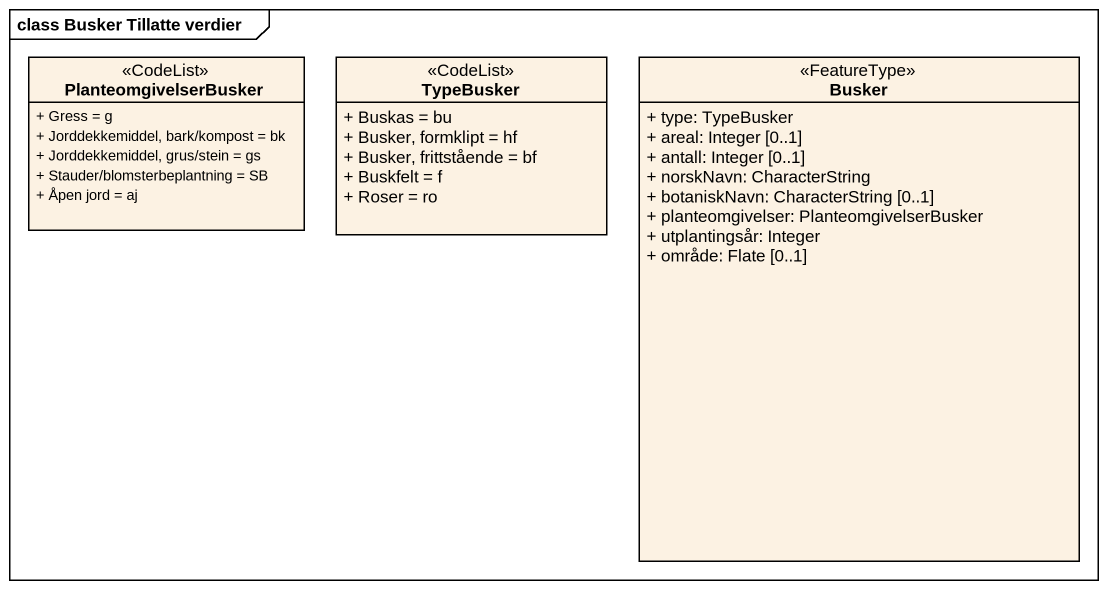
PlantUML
@startuml
mainframe class Busker Tillatte verdier
hide circle
hide empty members
skinparam classAttributeIconSize 0
class PlanteomgivelserBusker <<CodeList>> {
  + Gress = g
  + Jorddekkemiddel, bark/kompost = bk
  + Jorddekkemiddel, grus/stein = gs
  + Stauder/blomsterbeplantning = SB
  + Åpen jord = aj
}
class TypeBusker <<CodeList>> {
  + Buskas = bu
  + Busker, formklipt = hf
  + Busker, frittstående = bf
  + Buskfelt = f
  + Roser = ro
}
class Busker <<FeatureType>> {
  + type: TypeBusker
  + areal: Integer [0..1]
  + antall: Integer [0..1]
  + norskNavn: CharacterString
  + botaniskNavn: CharacterString [0..1]
  + planteomgivelser: PlanteomgivelserBusker
  + utplantingsår: Integer
  + område: Flate [0..1]
}
@enduml
